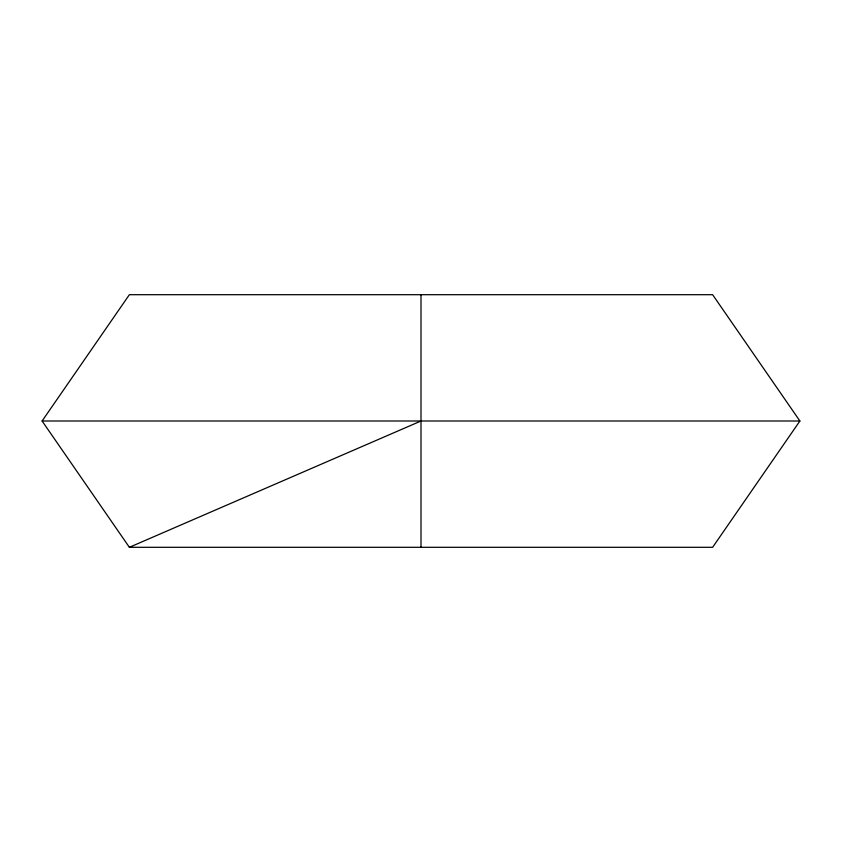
<?xml version="1.0" encoding="UTF-8"?>
<svg xmlns="http://www.w3.org/2000/svg" width="842" height="842" viewBox="0 0 842 842"><rect width="100%" height="100%" fill="white"/><g stroke="black" fill="none" stroke-linecap="round" stroke-linejoin="round"><path stroke-width="1.26" d="M42.1 421L129.373 294.7L712.627 294.7L799.9 421L712.627 547.3L129.373 547.3L42.1 421L799.9 421M129.373 547.3L421 421M421 294.7L421 547.3"/></g></svg>
